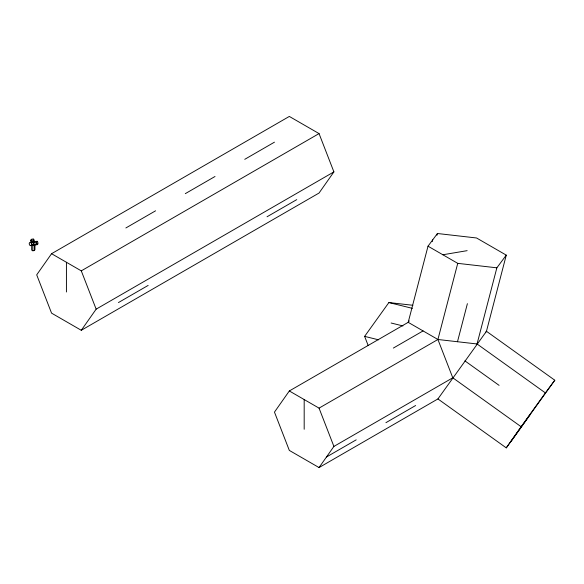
<?xml version="1.0" encoding="UTF-8"?>
<svg xmlns="http://www.w3.org/2000/svg" width="584" height="584" viewBox="0 0 584 584"><rect width="100%" height="100%" fill="white"/><g stroke="black" fill="none" stroke-linecap="round" stroke-linejoin="round"><path stroke-width="0.88" d="M428.014 246.185L408.201 322.332L289.321 390.966L274.465 412.107L289.321 450.41L319.046 467.565L437.92 398.93L486.457 331.289L506.27 255.135L476.551 237.98L437.423 233.505L428.014 246.185L457.739 263.347L496.86 267.822L506.27 255.135M432.269 241.579L432.722 239.841M436.963 235.257L437.423 233.505M437.92 398.93L506.27 447.87L521.125 426.729L452.782 377.79L437.92 339.494L457.739 263.347M457.484 341.735L467.39 303.658M485.428 332.749L486.457 331.289L554.8 380.221L545.39 392.908L477.048 343.969L496.86 267.822M31.689 244.608L31.689 250.098L32.879 250.784L34.507 250.529L34.507 245.039L33.821 244.316L33.565 242.652L34.003 241.718L33.186 239.031L31.558 239.287L30.623 240.258L31.441 242.944M37.566 244.601L36.88 243.871L36.631 242.214L37.062 241.272L37.748 242.002L38.004 243.659L37.566 244.601L30.638 245.667L29.448 244.981L29.2 243.324L30.134 242.345L37.062 241.272M34.507 250.529L34.938 249.594L34.938 244.105M51.567 253.704L36.704 274.845L51.567 313.141L81.285 330.296L319.046 193.034L333.902 171.893L319.046 133.59L289.321 116.435L51.567 253.704L81.285 270.859L96.148 309.155L81.285 330.296M319.046 467.565L333.902 446.424L452.782 377.79M554.8 380.221L506.27 447.87M510.971 441.526L530.535 414.049M368.175 345.531L364.62 336.369L388.893 302.548L412.903 305.293M521.125 426.729L545.39 392.908M409.245 320.923L408.201 322.332L437.92 339.494L477.048 343.969M32.93 240.732L33.872 239.754L33.186 239.031M30.638 245.667L31.58 244.696L36.88 243.871M33.821 244.316L32.879 245.295L32.879 250.784M125.867 227.964L155.585 210.802M185.303 193.647L215.022 176.485M244.747 159.33L274.465 142.167M81.285 270.859L319.046 133.59M96.148 309.155L333.902 171.893M118.435 302.57L148.153 285.415M267.034 216.781L296.752 199.618M393.346 348.071L423.064 330.916M289.321 390.966L319.046 408.128L437.92 339.494M326.471 456.995L356.196 439.84M385.914 422.677L415.633 405.522M30.134 242.345L31.324 243.032L36.631 242.214M442.876 254.763L467.142 250.66M388.893 302.548L412.384 308.359M391.119 323.01L402.945 325.938M364.62 336.369L378.549 339.815M33.565 242.652L32.383 241.966L31.558 239.287M464.915 360.883L499.086 385.352M30.623 240.258L31.31 240.988M319.046 408.128L333.902 446.424M33.872 239.754L34.485 241.769M31.324 243.032L31.58 244.696M304.184 399.551L304.184 429.269M66.423 262.282L66.423 292"/></g></svg>
